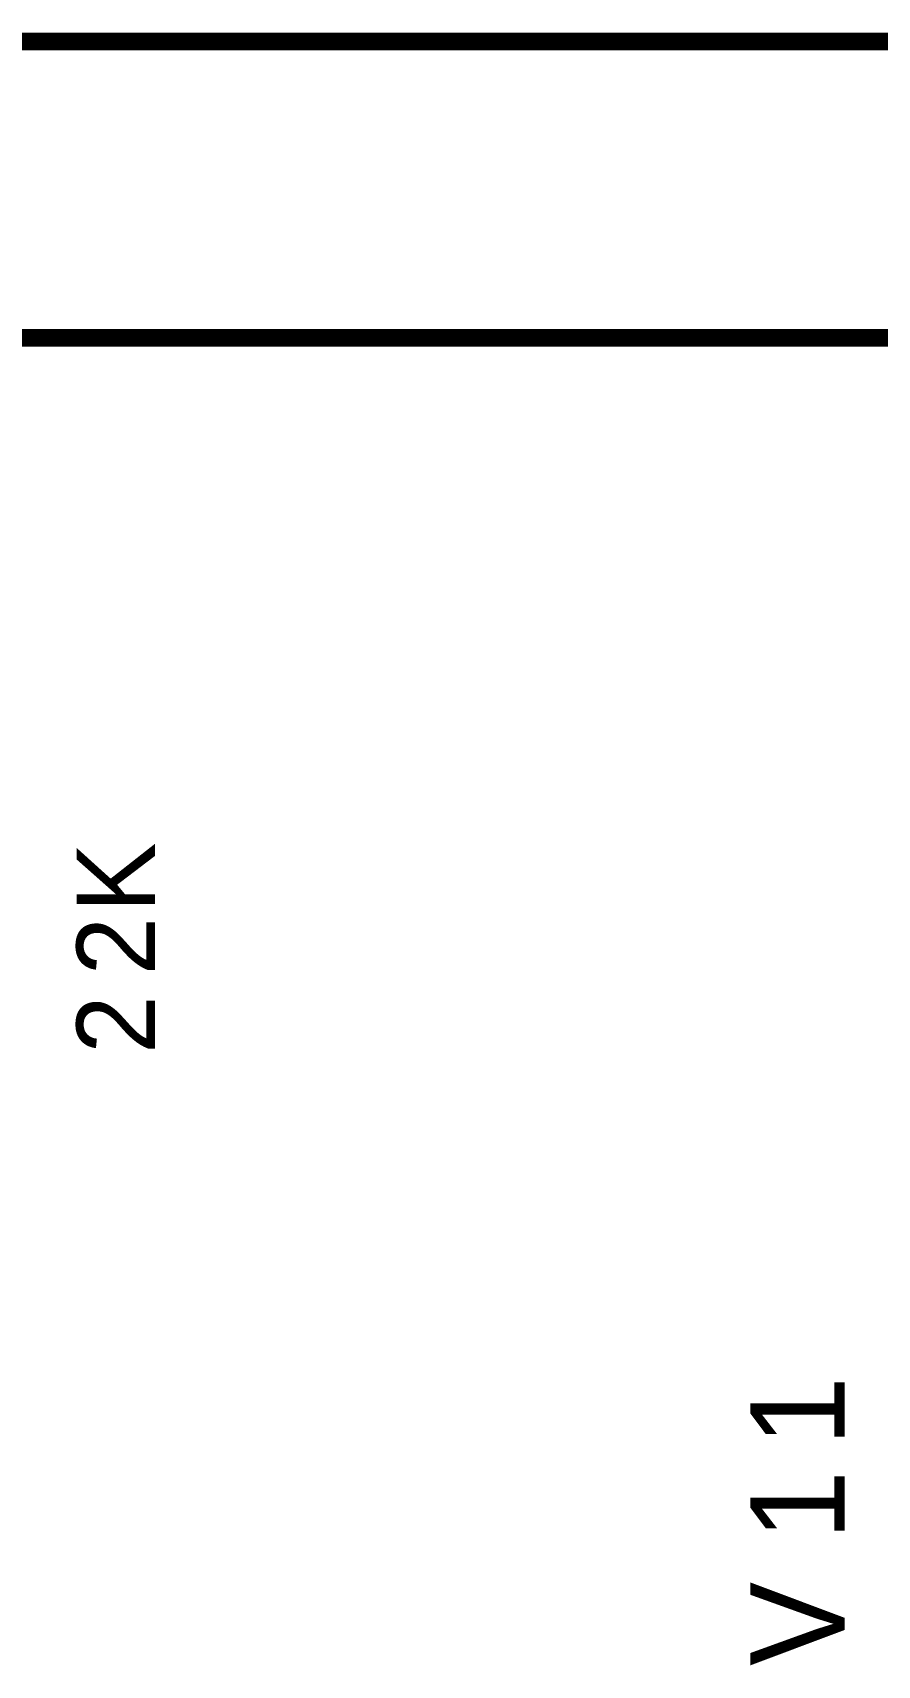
# Model space of a CAD drawing. Header units: millimetres. Extents: x 0 to 420, y 0 to 297.
# Drawn here: x 210.05 to 224.32, y 187.59 to 215.15 of the extents above; entities that cross this region are included whole.
import ezdxf

# ---------------------------------------------------------------- set-up
doc = ezdxf.new("R2010")
doc.units = ezdxf.units.MM
doc.layers.add('Sheet', color=255, linetype='Continuous')

msp = doc.modelspace()

# ---------------------------------------------------------------- linework, layer by layer
at = {"layer": 'Sheet', "const_width": 0.3}
for points in [[(177.527, 215), (200.02, 215), (274.98, 215), (284.976, 215), (332.445, 215)], [(112.547, 204.999), (112.547, 210), (187.524, 210), (207.501, 210), (227.494, 210), (254.986, 210), (332.445, 210)]]:
    msp.add_lwpolyline(points, dxfattribs=at)

# ---------------------------------------------------------------- texts
at = {"layer": 'Sheet'}
for s, height, p in [('K', 1.325, (212.119, 200.296)), ('2', 1.325, (212.119, 199.236)), ('2', 1.325, (212.119, 197.912)), ('1', 1.59, (223.77, 191.288)), ('1', 1.59, (223.77, 189.698)), ('V', 1.59, (223.77, 187.579))]:
    msp.add_text(s, height=height, rotation=90, dxfattribs=at).set_placement(p)

doc.saveas('drawing.dxf')
